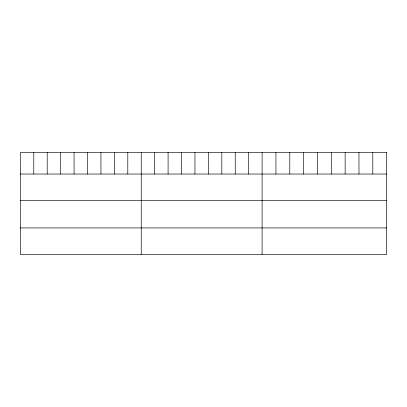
<?xml version="1.0" encoding="UTF-8"?>
<svg xmlns="http://www.w3.org/2000/svg" width="407" height="407" viewBox="0 0 407 407"><rect width="100%" height="100%" fill="white"/><g stroke="black" fill="none" stroke-linecap="round" stroke-linejoin="round"><path stroke-width="0.61" d="M20.35 174.033L386.65 174.033M20.35 200.575L386.65 200.575M20.35 227.92L386.65 227.92M372.812 152.544L372.812 174.033M358.974 152.544L358.974 174.033M345.136 152.544L345.136 174.033M331.298 152.544L331.298 174.033M317.46 152.544L317.46 174.033M303.622 152.544L303.622 174.033M289.784 152.544L289.784 174.033M275.946 152.544L275.946 174.033M262.108 152.544L262.108 254.456M248.677 152.544L248.677 174.033M235.246 152.544L235.246 174.033M221.815 152.544L221.815 174.033M208.384 152.544L208.384 174.033M194.953 152.544L194.953 174.033M181.522 152.544L181.522 174.033M168.091 152.544L168.091 174.033M154.66 152.544L154.66 174.033M141.229 152.544L141.229 254.456M127.798 152.544L127.798 174.033M114.367 152.544L114.367 174.033M100.936 152.544L100.936 174.033M87.505 152.544L87.505 174.033M74.074 152.544L74.074 174.033M60.643 152.544L60.643 174.033M47.212 152.544L47.212 174.033M33.781 152.544L33.781 174.033M386.65 152.544L20.35 152.544L20.35 254.456L386.65 254.456L386.65 152.544"/></g></svg>
